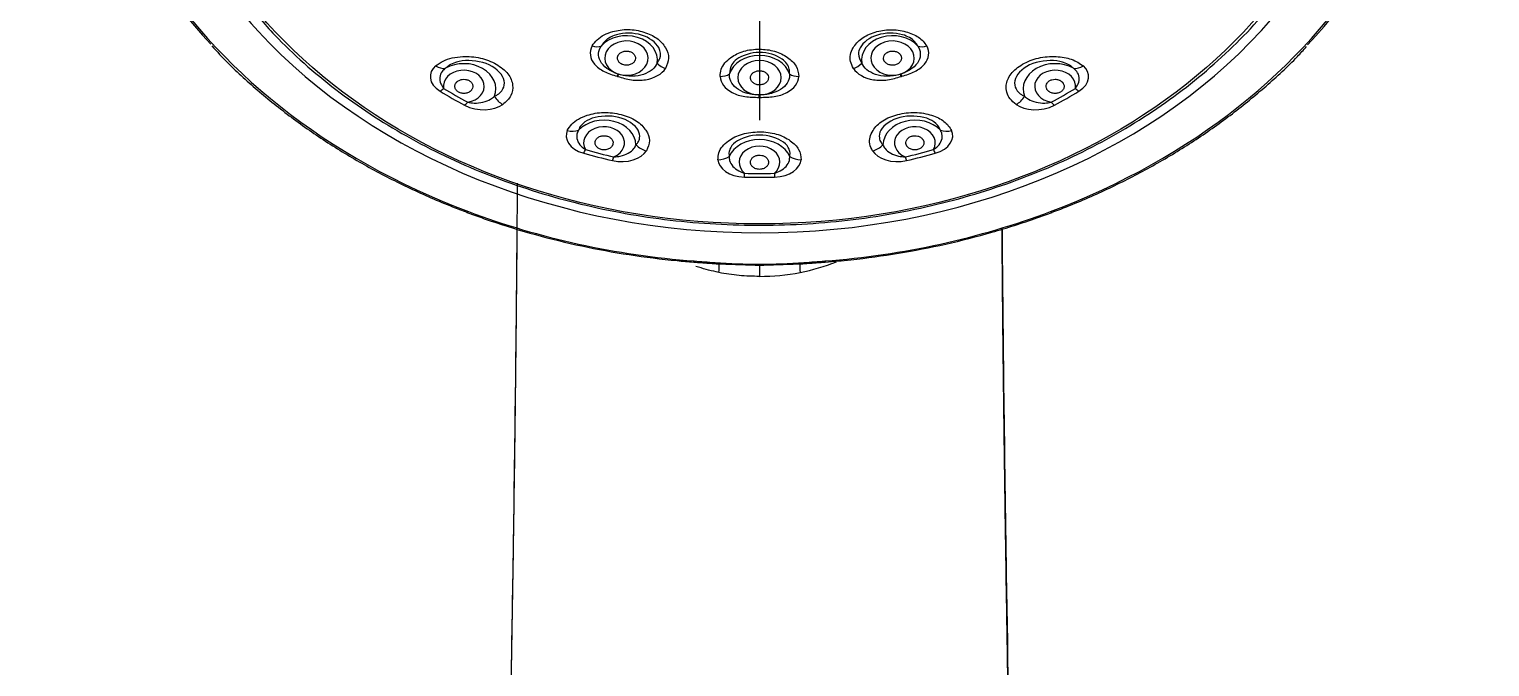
# Model space of a CAD drawing. Extents: x 1488 to 2842, y 0 to 992.
# Drawn here: x 1924.9 to 2006.2, y 585.6 to 621.1 of the extents above; entities that cross this region are included whole.
import ezdxf

# ---------------------------------------------------------------- set-up
doc = ezdxf.new("R2010")
doc.units = 0
doc.header["$LTSCALE"] = 10
doc.header["$MEASUREMENT"] = 0
doc.linetypes.add('CENTER2', pattern=[28.575, 19.05, -3.175, 3.175, -3.175])
doc.layers.add('1', color=7, linetype='CONTINUOUS')
doc.layers.add('Cneter', color=1, linetype='CENTER2', lineweight=13)

msp = doc.modelspace()

# ---------------------------------------------------------------- linework, layer by layer
at = {"layer": '1', "color": 7, "linetype": 'Continuous', "lineweight": -3}
for p, q in [((1949.361, 610.983), (1949.36, 610.981)), ((1981.764, 610.981), (1981.762, 610.983)), ((1965.562, 607.995), (1965.562, 608.056)), ((1965.562, 608.032), (1965.562, 607.372))]:
    msp.add_line(p, q, dxfattribs=at)
for centre, major_axis, ratio, start_param, end_param in [((1965.562, 637.88), (37.699, 0), 0.790155, 5.156583, 10.55138), ((1965.562, 638.163), (-37.999, 0), 0.790155, 5.627397, 6.920378), ((1965.562, 638.163), (-37.999, 0), 0.790155, 2.502798, 3.799488), ((1965.562, 637.072), (-34.52, 0), 0.790155, 0, 0.629497), ((1965.562, 637.072), (-34.52, 0), 0.790155, 2.51406, 3.141593), ((1965.562, 637.072), (-34.52, 0), 0.790155, 0.629497, 2.51406), ((1958.156, 619.406), (-1.723, 0), 0.790155, 3.016187, 5.669392), ((1958.156, 619.52), (1.209, 0), 0.790155, 4.358175, 10.61059), ((1972.967, 619.406), (-1.723, 0), 0.790155, 3.755386, 6.408591), ((1972.967, 619.52), (1.209, 0), 0.790155, 5.097374, 11.349788), ((1956.328, 620.8), (0.697, -0.393), 0.730817, 4.998751, 5.695614), ((1965.562, 618.312), (-1.723, 0), 0.790155, 3.385786, 6.038992), ((1974.796, 620.8), (0.697, 0.393), 0.730817, 3.729164, 4.426027), ((1947.717, 619.845), (0.645, -0.764), 0.716961, 5.188181, 5.86621), ((1949.104, 617.951), (1.136, 0), 0.790155, 4.901912, 9.549414), ((1949.104, 617.807), (-1.779, 0), 0.790155, 2.845971, 5.32217), ((1960.376, 619.56), (0.676, -0.428), 0.72265, 4.385315, 5.082178), ((1965.562, 618.427), (1.209, 0), 0.790155, 4.727775, 10.980189), ((1970.748, 619.56), (0.676, 0.428), 0.72265, 4.3426, 5.039463), ((1982.02, 617.807), (-1.779, 0), 0.790155, 4.102608, 6.578807), ((1982.02, 617.951), (1.136, 0), 0.790155, 6.158549, 10.806051), ((1983.407, 619.845), (0.645, 0.764), 0.716961, 3.558568, 4.236597), ((1957.703, 619.126), (0.235, 0.765), 0.221897, 3.851939, 4.086354), ((1965.562, 634.638), (21.895, 0), 0.790155, 4.341933, 4.343647), ((1957.737, 619.115), (-0.234, -0.765), 0.220918, 0.710031, 0.944446), ((1965.562, 634.625), (21.709, 0), 0.790155, 4.341933, 4.343647), ((1963.391, 619.115), (0.8, 0.023), 0.767163, 4.667088, 5.363952), ((1967.733, 619.115), (0.8, -0.023), 0.767163, 4.060826, 4.75769), ((1965.562, 634.625), (21.709, 0), 0.790155, 5.081131, 5.082845), ((1973.387, 619.115), (-0.234, 0.765), 0.220918, 2.197146, 2.431561), ((1973.421, 619.126), (0.235, -0.765), 0.221897, 5.338424, 5.572839), ((1965.562, 634.638), (21.895, 0), 0.790155, 5.081131, 5.082845), ((1947.977, 618.452), (-0.521, -0.854), 0.374386, 0.706149, 1.020037), ((1965.562, 635.88), (-29.098, 0), 0.790155, 0.91368, 0.971275), ((1965.562, 635.85), (28.789, 0), 0.790155, 4.055273, 4.112868), ((1951.42, 617.719), (0.575, -0.818), 0.690785, 4.621421, 5.29945), ((1965.562, 634.625), (21.709, 0), 0.790155, 4.711532, 4.713246), ((1965.543, 617.962), (0.001, 0.8), 0.000525, 3.81824, 4.052655), ((1965.562, 634.638), (21.895, 0), 0.790155, 4.711532, 4.713246), ((1965.581, 617.962), (0.001, -0.8), 0.000525, 5.372123, 5.606538), ((1979.703, 617.719), (0.575, 0.818), 0.690785, 4.125328, 4.803357), ((1965.562, 635.85), (28.789, 0), 0.790155, 5.31191, 5.369505), ((1965.562, 635.88), (-29.098, 0), 0.790155, 2.170317, 2.227912), ((1983.147, 618.452), (-0.521, 0.854), 0.374386, 2.121555, 2.435444), ((1949.318, 617.682), (0.475, 0.88), 0.345831, 3.8289, 4.142788), ((1981.806, 617.682), (0.475, -0.88), 0.345831, 5.28199, 5.595878), ((1956.909, 614.665), (-1.779, 0), 0.790155, 3.16013, 5.636329), ((1956.909, 614.808), (1.136, 0), 0.790155, 5.216071, 9.863573), ((1974.214, 614.665), (-1.779, 0), 0.790155, 3.788449, 6.264648), ((1974.214, 614.808), (1.136, 0), 0.790155, 5.84439, 10.491892), ((1954.977, 616.287), (0.903, -0.429), 0.793988, 4.955273, 5.633302), ((1965.562, 613.582), (-1.779, 0), 0.790155, 3.474289, 5.950489), ((1976.147, 616.287), (0.903, 0.429), 0.793988, 3.791476, 4.469505), ((1955.881, 615.04), (-0.272, -0.962), 0.206104, 0.625999, 0.939888), ((1965.562, 635.88), (-29.098, 0), 0.790155, 1.22784, 1.285435), ((1965.562, 635.85), (28.789, 0), 0.790155, 4.369432, 4.427027), ((1957.458, 614.635), (0.226, 0.974), 0.172536, 3.75865, 4.072539), ((1959.331, 615.17), (0.85, -0.528), 0.780226, 4.414727, 5.092756), ((1963.273, 614.676), (0.998, 0.063), 0.815788, 4.636524, 5.314553), ((1965.562, 613.725), (1.136, 0), 0.790155, 5.530231, 10.177733), ((1967.851, 614.676), (0.998, -0.063), 0.815788, 4.110225, 4.788254), ((1971.793, 615.17), (0.85, 0.528), 0.780226, 4.332022, 5.010051), ((1965.562, 635.85), (28.789, 0), 0.790155, 4.997751, 5.055346), ((1973.666, 614.635), (0.226, -0.974), 0.172536, 5.352239, 5.666127), ((1965.562, 635.88), (-29.098, 0), 0.790155, 1.856158, 1.913753), ((1975.243, 615.04), (-0.272, 0.962), 0.206104, 2.201705, 2.515593), ((1964.733, 613.724), (-0.023, -1), 0.017648, 0.597374, 0.911263), ((1965.562, 635.85), (28.789, 0), 0.790155, 4.683592, 4.741186), ((1966.391, 613.724), (-0.023, 1), 0.017648, 2.23033, 2.544218), ((1965.562, 635.88), (-29.098, 0), 0.790155, 1.541999, 1.599594), ((1949.446, 611.405), (-0.176, -0.468), 0.263385, 6.189898, 6.831434), ((1949.447, 611.406), (0.176, 0.468), 0.263385, 3.141918, 3.689886), ((1965.562, 637.881), (37.703, 0), 0.790155, 4.268195, 4.615639), ((1965.562, 637.881), (37.703, 0), 0.790155, 4.809139, 5.156583), ((1981.676, 611.406), (-0.176, 0.468), 0.263385, 2.593299, 3.141268), ((1981.678, 611.405), (-0.176, 0.468), 0.263385, 2.593344, 3.141249), ((1961.939, 608.668), (0.038, 0.499), 0.059206, 3.108412, 3.643374), ((1969.185, 608.668), (0.038, -0.499), 0.059206, 5.781404, 6.31666), ((1963.101, 608.58), (-0.035, -0.499), 0.073615, 6.279502, 6.784509), ((1962.858, 606.417), (0.377, 1.964), 0.136214, 5.374418, 5.748618), ((1968.266, 606.417), (-0.377, 1.964), 0.136214, 0.534568, 0.908768), ((1968.023, 608.58), (0.035, -0.499), 0.073615, 5.781862, 6.286869)]:
    msp.add_ellipse(centre, major_axis=major_axis, ratio=ratio, start_param=start_param, end_param=end_param, dxfattribs=at)
msp.add_ellipse((1965.562, 636.859), major_axis=(33.622, 0), ratio=0.790155, dxfattribs=at)
for points, knots in [([(1937.718, 621.772), (1937.996, 621.44), (1938.775, 620.562), (1940.191, 619.218), (1941.959, 617.754), (1943.865, 616.401), (1945.892, 615.166), (1948.032, 614.055), (1950.27, 613.075), (1952.596, 612.232), (1954.994, 611.529), (1957.452, 610.972), (1959.957, 610.563), (1962.492, 610.304), (1965.046, 610.197), (1967.602, 610.242), (1970.147, 610.44), (1972.666, 610.789), (1975.145, 611.287), (1977.569, 611.931), (1979.926, 612.719), (1982.202, 613.645), (1984.384, 614.704), (1986.46, 615.891), (1988.416, 617.199), (1990.247, 618.618), (1991.924, 620.15), (1993.078, 621.324), (1993.627, 622.007), (1993.716, 622.12)], [0, 0, 0, 0, 0.02283, 0.061557, 0.100301, 0.139057, 0.177824, 0.216598, 0.255377, 0.29416, 0.332945, 0.371732, 0.410519, 0.449308, 0.488097, 0.526887, 0.565678, 0.60447, 0.643263, 0.682058, 0.720853, 0.759649, 0.798445, 0.83724, 0.876031, 0.914818, 0.953596, 0.992363, 1, 1, 1, 1]), ([(1956.249, 620.2), (1956.331, 620.321), (1956.491, 620.554), (1956.895, 620.825), (1957.468, 621.043), (1958.243, 621.16), (1959.135, 621.004), (1959.907, 620.649), (1960.364, 620.113), (1960.581, 619.512), (1960.416, 619.139), (1960.332, 618.95)], [0, 0, 0, 0, 0.087607, 0.169371, 0.250856, 0.377447, 0.501128, 0.621802, 0.747777, 0.872041, 1, 1, 1, 1]), ([(1959.866, 619.235), (1959.921, 619.319), (1960.095, 619.581), (1960.047, 620.206), (1959.427, 620.674), (1958.554, 620.941), (1957.805, 620.937), (1957.06, 620.614), (1956.868, 620.352), (1956.748, 620.19)], [0, 0, 0, 0, 0.080562, 0.253207, 0.499831, 0.500495, 0.747529, 0.843295, 1, 1, 1, 1]), ([(1970.792, 618.95), (1970.727, 619.076), (1970.602, 619.32), (1970.606, 619.716), (1970.781, 620.163), (1971.199, 620.645), (1971.972, 620.999), (1972.864, 621.153), (1973.721, 621.019), (1974.479, 620.717), (1974.742, 620.374), (1974.875, 620.2)], [0, 0, 0, 0, 0.087607, 0.169371, 0.250856, 0.377447, 0.501128, 0.621802, 0.747777, 0.872041, 1, 1, 1, 1]), ([(1974.376, 620.19), (1974.325, 620.274), (1974.163, 620.54), (1973.474, 620.94), (1972.565, 620.94), (1971.693, 620.672), (1971.185, 620.284), (1971.02, 619.682), (1971.167, 619.407), (1971.258, 619.235)], [0, 0, 0, 0, 0.080562, 0.253207, 0.499831, 0.500495, 0.747529, 0.843295, 1, 1, 1, 1]), ([(1935.078, 620.2), (1935.36, 619.884), (1936.19, 619.002), (1937.701, 617.635), (1939.607, 616.115), (1941.65, 614.709), (1943.812, 613.421), (1946.085, 612.258), (1947.927, 611.456), (1949.003, 611.039), (1949.271, 610.938)], [0, 0, 0, 0, 0.078639, 0.224104, 0.369616, 0.515166, 0.660747, 0.806349, 0.951968, 1, 1, 1, 1]), ([(1947.526, 619.084), (1947.66, 619.182), (1947.919, 619.37), (1948.448, 619.546), (1949.143, 619.635), (1950.025, 619.581), (1950.942, 619.21), (1951.633, 618.661), (1951.871, 618.019), (1951.791, 617.397), (1951.446, 617.092), (1951.269, 616.935)], [0, 0, 0, 0, 0.087456, 0.169153, 0.25014, 0.377375, 0.499739, 0.622279, 0.749894, 0.871256, 1, 1, 1, 1]), ([(1956.249, 620.2), (1956.07, 619.884), (1956.11, 619.503), (1956.512, 619.028), (1956.7, 618.888), (1957.141, 618.666), (1957.388, 618.588), (1957.635, 618.512)], [0, 0, 0, 0, 0.5, 0.5, 0.75, 0.75, 1, 1, 1, 1]), ([(1957.703, 618.635), (1957.454, 618.713), (1957.241, 618.819), (1956.905, 619.068), (1956.783, 619.209), (1956.553, 619.643), (1956.582, 619.947), (1956.748, 620.19)], [0, 0, 0, 0, 0.25, 0.25, 0.5, 0.5, 1, 1, 1, 1]), ([(1957.689, 619.661), (1957.683, 619.649), (1957.673, 619.624), (1957.659, 619.572), (1957.653, 619.505), (1957.668, 619.425), (1957.714, 619.323), (1957.819, 619.214), (1958.003, 619.132), (1958.179, 619.119), (1958.314, 619.143), (1958.409, 619.176), (1958.492, 619.224), (1958.561, 619.283), (1958.599, 619.335), (1958.619, 619.37), (1958.631, 619.395), (1958.657, 619.463), (1958.663, 619.578), (1958.611, 619.697), (1958.54, 619.778), (1958.473, 619.829), (1958.396, 619.87), (1958.281, 619.909), (1958.123, 619.924), (1957.936, 619.886), (1957.807, 619.811), (1957.74, 619.741), (1957.708, 619.697), (1957.695, 619.673), (1957.689, 619.661)], [0, 0, 0, 0, 0.015625, 0.03125, 0.0625, 0.09375, 0.125, 0.1875, 0.25, 0.3125, 0.34375, 0.375, 0.40625, 0.4375, 0.46875, 0.476562, 0.484375, 0.5, 0.5625, 0.625, 0.65625, 0.6875, 0.71875, 0.75, 0.8125, 0.875, 0.9375, 0.96875, 0.984375, 1, 1, 1, 1]), ([(1963.372, 618.501), (1963.382, 618.635), (1963.4, 618.895), (1963.619, 619.258), (1964.02, 619.62), (1964.66, 619.946), (1965.553, 620.053), (1966.445, 619.944), (1967.15, 619.58), (1967.672, 619.088), (1967.725, 618.699), (1967.751, 618.501)], [0, 0, 0, 0, 0.087607, 0.169371, 0.250856, 0.377447, 0.501128, 0.621802, 0.747777, 0.872041, 1, 1, 1, 1]), ([(1967.234, 618.641), (1967.236, 618.733), (1967.243, 619.021), (1966.848, 619.581), (1966.027, 619.837), (1965.092, 619.836), (1964.418, 619.623), (1963.93, 619.117), (1963.905, 618.823), (1963.89, 618.641)], [0, 0, 0, 0, 0.080562, 0.253207, 0.499831, 0.500495, 0.747529, 0.843295, 1, 1, 1, 1]), ([(1972.502, 619.376), (1972.508, 619.364), (1972.522, 619.34), (1972.555, 619.294), (1972.609, 619.241), (1972.688, 619.19), (1972.809, 619.139), (1972.98, 619.114), (1973.185, 619.152), (1973.326, 619.236), (1973.406, 619.325), (1973.448, 619.4), (1973.468, 619.48), (1973.468, 619.561), (1973.453, 619.619), (1973.437, 619.656), (1973.425, 619.68), (1973.386, 619.744), (1973.293, 619.833), (1973.153, 619.893), (1973.032, 619.915), (1972.938, 619.917), (1972.846, 619.906), (1972.728, 619.874), (1972.598, 619.801), (1972.493, 619.673), (1972.462, 619.549), (1972.471, 619.461), (1972.486, 619.412), (1972.496, 619.388), (1972.502, 619.376)], [0, 0, 0, 0, 0.015625, 0.03125, 0.0625, 0.09375, 0.125, 0.1875, 0.25, 0.3125, 0.34375, 0.375, 0.40625, 0.4375, 0.46875, 0.476562, 0.484375, 0.5, 0.5625, 0.625, 0.65625, 0.6875, 0.71875, 0.75, 0.8125, 0.875, 0.9375, 0.96875, 0.984375, 1, 1, 1, 1]), ([(1974.376, 620.19), (1974.541, 619.948), (1974.57, 619.642), (1974.341, 619.21), (1974.22, 619.069), (1973.884, 618.82), (1973.667, 618.712), (1973.421, 618.635)], [0, 0, 0, 0, 0.5, 0.5, 0.75, 0.75, 1, 1, 1, 1]), ([(1973.489, 618.512), (1973.734, 618.587), (1973.985, 618.667), (1974.425, 618.889), (1974.613, 619.03), (1975.012, 619.502), (1975.054, 619.885), (1974.875, 620.2)], [0, 0, 0, 0, 0.25, 0.25, 0.5, 0.5, 1, 1, 1, 1]), ([(1979.855, 616.935), (1979.73, 617.038), (1979.487, 617.236), (1979.305, 617.611), (1979.276, 618.082), (1979.488, 618.656), (1980.174, 619.205), (1981.091, 619.58), (1982.077, 619.641), (1982.988, 619.496), (1983.391, 619.224), (1983.598, 619.084)], [0, 0, 0, 0, 0.087456, 0.169153, 0.25014, 0.377375, 0.499739, 0.622279, 0.749894, 0.871256, 1, 1, 1, 1]), ([(1981.852, 610.938), (1982.282, 611.1), (1983.515, 611.586), (1985.498, 612.478), (1987.751, 613.667), (1989.891, 614.98), (1991.911, 616.41), (1993.788, 617.955), (1995.154, 619.212), (1995.849, 619.975), (1996.013, 620.161)], [0, 0, 0, 0, 0.077128, 0.223235, 0.369366, 0.515489, 0.6616, 0.807691, 0.953754, 1, 1, 1, 1]), ([(1948.085, 618.96), (1948.018, 618.902), (1947.852, 618.758), (1947.735, 618.456), (1947.777, 618.119), (1947.918, 617.921), (1947.977, 617.839)], [0, 0, 0, 0, 0.200427, 0.49953, 0.790892, 1, 1, 1, 1]), ([(1950.806, 617.398), (1950.866, 617.428), (1951.033, 617.512), (1951.275, 617.745), (1951.479, 618.259), (1951.098, 618.822), (1950.273, 619.295), (1949.365, 619.471), (1948.589, 619.285), (1948.249, 619.109), (1948.129, 618.999), (1948.085, 618.96)], [0, 0, 0, 0, 0.046355, 0.127416, 0.254336, 0.50001, 0.500136, 0.746142, 0.872777, 0.954138, 1, 1, 1, 1]), ([(1957.67, 618.501), (1957.915, 618.426), (1958.169, 618.352), (1958.696, 618.277), (1958.968, 618.277), (1959.72, 618.397), (1960.135, 618.64), (1960.332, 618.95)], [0, 0, 0, 0, 0.25, 0.25, 0.5, 0.5, 1, 1, 1, 1]), ([(1959.866, 619.235), (1959.752, 618.977), (1959.484, 618.745), (1958.92, 618.556), (1958.703, 618.518), (1958.236, 618.515), (1957.984, 618.551), (1957.737, 618.625)], [0, 0, 0, 0, 0.5, 0.5, 0.75, 0.75, 1, 1, 1, 1]), ([(1965.062, 618.425), (1965.062, 618.412), (1965.064, 618.385), (1965.074, 618.333), (1965.1, 618.269), (1965.15, 618.198), (1965.24, 618.116), (1965.388, 618.044), (1965.596, 618.021), (1965.766, 618.059), (1965.882, 618.119), (1965.955, 618.178), (1966.01, 618.246), (1966.047, 618.321), (1966.06, 618.38), (1966.062, 618.419), (1966.062, 618.445), (1966.055, 618.515), (1966.008, 618.625), (1965.905, 618.721), (1965.802, 618.776), (1965.716, 618.805), (1965.625, 618.821), (1965.5, 618.824), (1965.346, 618.793), (1965.19, 618.705), (1965.103, 618.597), (1965.072, 618.513), (1965.063, 618.463), (1965.062, 618.437), (1965.062, 618.425)], [0, 0, 0, 0, 0.015625, 0.03125, 0.0625, 0.09375, 0.125, 0.1875, 0.25, 0.3125, 0.34375, 0.375, 0.40625, 0.4375, 0.46875, 0.476562, 0.484375, 0.5, 0.5625, 0.625, 0.65625, 0.6875, 0.71875, 0.75, 0.8125, 0.875, 0.9375, 0.96875, 0.984375, 1, 1, 1, 1]), ([(1970.792, 618.95), (1970.989, 618.639), (1971.402, 618.397), (1972.159, 618.277), (1972.43, 618.277), (1972.957, 618.352), (1973.206, 618.425), (1973.454, 618.501)], [0, 0, 0, 0, 0.5, 0.5, 0.75, 0.75, 1, 1, 1, 1]), ([(1973.387, 618.625), (1973.137, 618.55), (1972.889, 618.515), (1972.422, 618.518), (1972.206, 618.555), (1971.638, 618.746), (1971.372, 618.977), (1971.258, 619.235)], [0, 0, 0, 0, 0.25, 0.25, 0.5, 0.5, 1, 1, 1, 1]), ([(1983.039, 618.96), (1982.995, 619), (1982.874, 619.11), (1982.533, 619.285), (1981.757, 619.471), (1980.849, 619.295), (1980.025, 618.821), (1979.644, 618.257), (1979.85, 617.744), (1980.092, 617.511), (1980.258, 617.428), (1980.318, 617.398)], [0, 0, 0, 0, 0.046355, 0.127416, 0.254336, 0.50001, 0.500136, 0.746142, 0.872777, 0.954138, 1, 1, 1, 1]), ([(1983.147, 617.839), (1983.206, 617.921), (1983.347, 618.118), (1983.389, 618.457), (1983.271, 618.759), (1983.105, 618.903), (1983.039, 618.96)], [0, 0, 0, 0, 0.208279, 0.500324, 0.801781, 1, 1, 1, 1]), ([(1948.699, 618.183), (1948.694, 618.177), (1948.684, 618.166), (1948.666, 618.143), (1948.639, 618.1), (1948.611, 618.034), (1948.6, 617.952), (1948.614, 617.842), (1948.686, 617.713), (1948.845, 617.599), (1949.019, 617.554), (1949.161, 617.555), (1949.264, 617.573), (1949.36, 617.608), (1949.429, 617.648), (1949.47, 617.681), (1949.492, 617.701), (1949.504, 617.714), (1949.514, 617.725), (1949.523, 617.735), (1949.538, 617.755), (1949.58, 617.817), (1949.607, 617.903), (1949.603, 618), (1949.577, 618.094), (1949.504, 618.201), (1949.367, 618.297), (1949.192, 618.349), (1949.003, 618.347), (1948.857, 618.3), (1948.762, 618.241), (1948.72, 618.205), (1948.702, 618.185), (1948.699, 618.183)], [0, 0, 0, 0, 0.007812, 0.015625, 0.03125, 0.0625, 0.09375, 0.125, 0.1875, 0.25, 0.3125, 0.34375, 0.375, 0.40625, 0.4375, 0.453125, 0.460938, 0.46875, 0.472656, 0.476562, 0.484375, 0.5, 0.5625, 0.59375, 0.625, 0.6875, 0.75, 0.8125, 0.875, 0.9375, 0.96875, 0.996094, 1, 1, 1, 1]), ([(1963.372, 618.501), (1963.382, 618.16), (1963.625, 617.821), (1964.246, 617.497), (1964.493, 617.421), (1965.012, 617.341), (1965.278, 617.338), (1965.543, 617.338)], [0, 0, 0, 0, 0.5, 0.5, 0.75, 0.75, 1, 1, 1, 1]), ([(1965.543, 617.472), (1965.276, 617.473), (1965.029, 617.511), (1964.599, 617.647), (1964.417, 617.743), (1963.989, 618.08), (1963.862, 618.369), (1963.89, 618.641)], [0, 0, 0, 0, 0.25, 0.25, 0.5, 0.5, 1, 1, 1, 1]), ([(1967.234, 618.641), (1967.261, 618.37), (1967.133, 618.08), (1966.708, 617.744), (1966.527, 617.648), (1966.096, 617.512), (1965.845, 617.473), (1965.581, 617.472)], [0, 0, 0, 0, 0.5, 0.5, 0.75, 0.75, 1, 1, 1, 1]), ([(1965.581, 617.338), (1965.843, 617.338), (1966.114, 617.341), (1966.633, 617.421), (1966.879, 617.498), (1967.497, 617.82), (1967.742, 618.161), (1967.751, 618.501)], [0, 0, 0, 0, 0.25, 0.25, 0.5, 0.5, 1, 1, 1, 1]), ([(1981.616, 617.718), (1981.621, 617.713), (1981.631, 617.702), (1981.654, 617.681), (1981.697, 617.647), (1981.767, 617.606), (1981.863, 617.573), (1981.999, 617.549), (1982.176, 617.563), (1982.364, 617.647), (1982.471, 617.764), (1982.513, 617.871), (1982.524, 617.955), (1982.511, 618.037), (1982.484, 618.101), (1982.457, 618.143), (1982.44, 618.165), (1982.428, 618.179), (1982.419, 618.189), (1982.409, 618.199), (1982.39, 618.217), (1982.328, 618.267), (1982.233, 618.314), (1982.115, 618.341), (1981.993, 618.35), (1981.843, 618.329), (1981.684, 618.256), (1981.568, 618.14), (1981.512, 617.997), (1981.523, 617.873), (1981.564, 617.783), (1981.595, 617.741), (1981.613, 617.721), (1981.616, 617.718)], [0, 0, 0, 0, 0.007812, 0.015625, 0.03125, 0.0625, 0.09375, 0.125, 0.1875, 0.25, 0.3125, 0.34375, 0.375, 0.40625, 0.4375, 0.453125, 0.460938, 0.46875, 0.472656, 0.476562, 0.484375, 0.5, 0.5625, 0.59375, 0.625, 0.6875, 0.75, 0.8125, 0.875, 0.9375, 0.96875, 0.996094, 1, 1, 1, 1]), ([(1949.318, 617.069), (1949.437, 617.049), (1949.722, 617.001), (1950.185, 617.05), (1950.573, 617.197), (1950.74, 617.341), (1950.806, 617.398)], [0, 0, 0, 0, 0.208279, 0.500324, 0.801781, 1, 1, 1, 1]), ([(1980.318, 617.398), (1980.385, 617.34), (1980.551, 617.196), (1980.94, 617.05), (1981.401, 617.001), (1981.687, 617.049), (1981.806, 617.069)], [0, 0, 0, 0, 0.200427, 0.49953, 0.790892, 1, 1, 1, 1]), ([(1954.864, 615.488), (1954.937, 615.612), (1955.079, 615.85), (1955.469, 616.141), (1956.051, 616.39), (1956.871, 616.549), (1957.873, 616.418), (1958.759, 616.066), (1959.282, 615.52), (1959.51, 614.917), (1959.347, 614.548), (1959.264, 614.358)], [0, 0, 0, 0, 0.087456, 0.169153, 0.25014, 0.377375, 0.499739, 0.622279, 0.749894, 0.871256, 1, 1, 1, 1]), ([(1958.688, 614.691), (1958.725, 614.734), (1958.828, 614.851), (1958.923, 615.126), (1958.845, 615.655), (1958.225, 616.094), (1957.256, 616.343), (1956.36, 616.293), (1955.767, 615.935), (1955.556, 615.69), (1955.507, 615.559), (1955.49, 615.512)], [0, 0, 0, 0, 0.046355, 0.127416, 0.254336, 0.50001, 0.500136, 0.746142, 0.872777, 0.954138, 1, 1, 1, 1]), ([(1971.86, 614.358), (1971.797, 614.485), (1971.675, 614.728), (1971.692, 615.123), (1971.893, 615.573), (1972.36, 616.063), (1973.241, 616.416), (1974.246, 616.549), (1975.162, 616.372), (1975.911, 616.02), (1976.142, 615.669), (1976.26, 615.488)], [0, 0, 0, 0, 0.087456, 0.169153, 0.25014, 0.377375, 0.499739, 0.622279, 0.749894, 0.871256, 1, 1, 1, 1]), ([(1975.634, 615.512), (1975.616, 615.56), (1975.568, 615.691), (1975.356, 615.936), (1974.762, 616.293), (1973.866, 616.342), (1972.897, 616.093), (1972.278, 615.654), (1972.201, 615.125), (1972.296, 614.85), (1972.399, 614.733), (1972.436, 614.691)], [0, 0, 0, 0, 0.046355, 0.127416, 0.254336, 0.50001, 0.500136, 0.746142, 0.872777, 0.954138, 1, 1, 1, 1]), ([(1955.49, 615.512), (1955.455, 615.441), (1955.367, 615.266), (1955.394, 614.953), (1955.579, 614.643), (1955.792, 614.491), (1955.881, 614.427)], [0, 0, 0, 0, 0.200427, 0.49953, 0.790892, 1, 1, 1, 1]), ([(1956.434, 614.93), (1956.431, 614.924), (1956.426, 614.911), (1956.418, 614.884), (1956.409, 614.836), (1956.408, 614.767), (1956.43, 614.686), (1956.486, 614.585), (1956.604, 614.48), (1956.801, 614.41), (1956.983, 614.41), (1957.118, 614.446), (1957.21, 614.489), (1957.287, 614.545), (1957.337, 614.6), (1957.363, 614.641), (1957.376, 614.666), (1957.383, 614.681), (1957.388, 614.693), (1957.392, 614.706), (1957.399, 614.728), (1957.415, 614.797), (1957.407, 614.885), (1957.365, 614.977), (1957.303, 615.06), (1957.193, 615.144), (1957.024, 615.202), (1956.837, 615.208), (1956.658, 615.16), (1956.537, 615.08), (1956.47, 615.001), (1956.445, 614.956), (1956.435, 614.933), (1956.434, 614.93)], [0, 0, 0, 0, 0.007812, 0.015625, 0.03125, 0.0625, 0.09375, 0.125, 0.1875, 0.25, 0.3125, 0.34375, 0.375, 0.40625, 0.4375, 0.453125, 0.460938, 0.46875, 0.472656, 0.476562, 0.484375, 0.5, 0.5625, 0.59375, 0.625, 0.6875, 0.75, 0.8125, 0.875, 0.9375, 0.96875, 0.996094, 1, 1, 1, 1]), ([(1963.249, 613.86), (1963.254, 613.993), (1963.264, 614.251), (1963.479, 614.617), (1963.89, 614.99), (1964.567, 615.336), (1965.557, 615.455), (1966.551, 615.339), (1967.307, 614.953), (1967.821, 614.442), (1967.857, 614.058), (1967.875, 613.86)], [0, 0, 0, 0, 0.087456, 0.169153, 0.25014, 0.377375, 0.499739, 0.622279, 0.749894, 0.871256, 1, 1, 1, 1]), ([(1967.243, 614.041), (1967.254, 614.09), (1967.282, 614.223), (1967.221, 614.503), (1966.867, 614.978), (1966.071, 615.239), (1965.052, 615.239), (1964.255, 614.977), (1963.903, 614.501), (1963.842, 614.223), (1963.87, 614.089), (1963.881, 614.041)], [0, 0, 0, 0, 0.046355, 0.127416, 0.254336, 0.50001, 0.500136, 0.746142, 0.872777, 0.954138, 1, 1, 1, 1]), ([(1973.739, 614.686), (1973.742, 614.68), (1973.747, 614.667), (1973.761, 614.641), (1973.788, 614.598), (1973.84, 614.542), (1973.917, 614.487), (1974.038, 614.431), (1974.211, 614.401), (1974.423, 614.436), (1974.57, 614.521), (1974.653, 614.612), (1974.695, 614.689), (1974.716, 614.77), (1974.715, 614.838), (1974.706, 614.884), (1974.698, 614.909), (1974.692, 614.925), (1974.687, 614.937), (1974.681, 614.95), (1974.671, 614.971), (1974.631, 615.034), (1974.559, 615.102), (1974.457, 615.156), (1974.345, 615.195), (1974.194, 615.211), (1974.015, 615.18), (1973.858, 615.098), (1973.749, 614.977), (1973.711, 614.855), (1973.716, 614.76), (1973.728, 614.712), (1973.738, 614.689), (1973.739, 614.686)], [0, 0, 0, 0, 0.007812, 0.015625, 0.03125, 0.0625, 0.09375, 0.125, 0.1875, 0.25, 0.3125, 0.34375, 0.375, 0.40625, 0.4375, 0.453125, 0.460938, 0.46875, 0.472656, 0.476562, 0.484375, 0.5, 0.5625, 0.59375, 0.625, 0.6875, 0.75, 0.8125, 0.875, 0.9375, 0.96875, 0.996094, 1, 1, 1, 1]), ([(1975.243, 614.427), (1975.331, 614.49), (1975.544, 614.643), (1975.731, 614.953), (1975.756, 615.267), (1975.669, 615.442), (1975.634, 615.512)], [0, 0, 0, 0, 0.208279, 0.500324, 0.801781, 1, 1, 1, 1]), ([(1957.458, 614.022), (1957.578, 614.032), (1957.867, 614.056), (1958.274, 614.214), (1958.566, 614.446), (1958.653, 614.621), (1958.688, 614.691)], [0, 0, 0, 0, 0.208279, 0.500324, 0.801781, 1, 1, 1, 1]), ([(1963.881, 614.041), (1963.881, 613.966), (1963.881, 613.78), (1964.048, 613.491), (1964.359, 613.244), (1964.623, 613.15), (1964.733, 613.112)], [0, 0, 0, 0, 0.200427, 0.49953, 0.790892, 1, 1, 1, 1]), ([(1965.062, 613.725), (1965.062, 613.718), (1965.062, 613.705), (1965.065, 613.677), (1965.075, 613.63), (1965.101, 613.564), (1965.154, 613.492), (1965.246, 613.41), (1965.4, 613.339), (1965.615, 613.32), (1965.788, 613.365), (1965.902, 613.432), (1965.972, 613.495), (1966.024, 613.567), (1966.05, 613.631), (1966.059, 613.677), (1966.061, 613.704), (1966.062, 613.72), (1966.062, 613.733), (1966.061, 613.746), (1966.059, 613.768), (1966.047, 613.838), (1966.005, 613.92), (1965.929, 613.997), (1965.837, 614.061), (1965.7, 614.114), (1965.517, 614.128), (1965.337, 614.088), (1965.185, 613.999), (1965.102, 613.893), (1965.069, 613.801), (1965.062, 613.753), (1965.062, 613.728), (1965.062, 613.725)], [0, 0, 0, 0, 0.007812, 0.015625, 0.03125, 0.0625, 0.09375, 0.125, 0.1875, 0.25, 0.3125, 0.34375, 0.375, 0.40625, 0.4375, 0.453125, 0.460938, 0.46875, 0.472656, 0.476562, 0.484375, 0.5, 0.5625, 0.59375, 0.625, 0.6875, 0.75, 0.8125, 0.875, 0.9375, 0.96875, 0.996094, 1, 1, 1, 1]), ([(1966.391, 613.112), (1966.501, 613.15), (1966.764, 613.243), (1967.076, 613.491), (1967.243, 613.781), (1967.243, 613.967), (1967.243, 614.041)], [0, 0, 0, 0, 0.208279, 0.500324, 0.801781, 1, 1, 1, 1]), ([(1972.436, 614.691), (1972.471, 614.62), (1972.558, 614.445), (1972.851, 614.214), (1973.257, 614.056), (1973.545, 614.032), (1973.666, 614.022)], [0, 0, 0, 0, 0.200427, 0.49953, 0.790892, 1, 1, 1, 1]), ([(1952.075, 612.562), (1952.066, 611.155), (1952.034, 607.189), (1951.958, 599.986), (1951.807, 589.369), (1951.564, 575.846), (1951.25, 561.395), (1950.964, 549.731), (1950.734, 540.931), (1950.494, 532.378), (1950.141, 520.916), (1949.688, 507.625), (1949.328, 498.122), (1949.158, 493.625)], [0, 0, 0, 0, 0.04114, 0.114398, 0.202128, 0.329324, 0.467621, 0.566225, 0.617062, 0.682316, 0.773565, 0.892831, 1, 1, 1, 1]), ([(1949.27, 610.937), (1949.7, 610.775), (1950.954, 610.326), (1953.08, 609.673), (1955.665, 609.042), (1958.3, 608.558), (1960.388, 608.297), (1961.592, 608.193), (1961.901, 608.169)], [0, 0, 0, 0, 0.108343, 0.313558, 0.518804, 0.724054, 0.929307, 1, 1, 1, 1]), ([(1969.223, 608.169), (1969.696, 608.205), (1971.063, 608.331), (1973.31, 608.636), (1975.937, 609.147), (1978.512, 609.804), (1980.473, 610.431), (1981.574, 610.831), (1981.854, 610.937)], [0, 0, 0, 0, 0.108308, 0.313545, 0.518821, 0.724101, 0.929387, 1, 1, 1, 1]), ([(1952.059, 610.021), (1952.051, 609.006), (1952.031, 606.737), (1951.996, 603.323), (1951.956, 599.948), (1951.916, 596.866), (1951.875, 593.947), (1951.831, 591.018), (1951.784, 588.062), (1951.709, 583.624), (1951.599, 577.643), (1951.444, 570.059), (1951.275, 562.454), (1951.095, 554.871), (1950.909, 547.438), (1950.716, 540.234), (1950.56, 534.735), (1950.441, 530.701), (1950.352, 527.783), (1950.245, 524.331), (1950.116, 520.333), (1949.966, 515.817), (1949.793, 510.793), (1949.598, 505.266), (1949.386, 499.485), (1949.238, 495.546), (1949.165, 493.626)], [0, 0, 0, 0, 0.029961, 0.066537, 0.09853, 0.12594, 0.153106, 0.17966, 0.206525, 0.2337, 0.299572, 0.365841, 0.432218, 0.495649, 0.558948, 0.619591, 0.675719, 0.695502, 0.719435, 0.747804, 0.780603, 0.817823, 0.85867, 0.903758, 0.953076, 1, 1, 1, 1]), ([(1981.959, 493.626), (1981.876, 495.798), (1981.713, 500.144), (1981.485, 506.395), (1981.284, 512.107), (1981.118, 517.006), (1980.983, 521.107), (1980.869, 524.652), (1980.767, 527.923), (1980.668, 531.188), (1980.526, 536.034), (1980.347, 542.444), (1980.14, 550.366), (1979.95, 558.114), (1979.776, 565.658), (1979.621, 572.883), (1979.486, 579.722), (1979.394, 584.823), (1979.333, 588.504), (1979.291, 591.14), (1979.244, 594.226), (1979.195, 597.755), (1979.146, 601.681), (1979.101, 605.828), (1979.076, 608.625), (1979.065, 610.012)], [0, 0, 0, 0, 0.053068, 0.106225, 0.152842, 0.1929, 0.226384, 0.253585, 0.280159, 0.307049, 0.334253, 0.400178, 0.466478, 0.532857, 0.596297, 0.659604, 0.720253, 0.776356, 0.796087, 0.819949, 0.848258, 0.881011, 0.91821, 0.95907, 1, 1, 1, 1]), ([(1979.067, 610.023), (1979.116, 603.871), (1979.197, 597.432), (1979.457, 580.85), (1979.668, 570.476), (1980.169, 549.053), (1980.452, 538.133), (1981.138, 515.976), (1981.538, 504.787), (1981.966, 493.625)], [0, 0, 0, 0, 0.181839, 0.181839, 0.454559, 0.454559, 0.72728, 0.72728, 1, 1, 1, 1]), ([(1963.301, 607.584), (1962.921, 607.676), (1962.492, 607.781), (1962.074, 607.913), (1962.026, 607.929)], [0, 0, 0, 0, 0.885832, 1, 1, 1, 1]), ([(1965.562, 607.372), (1965.182, 607.379), (1964.42, 607.393), (1963.675, 607.52), (1963.301, 607.584)], [0, 0, 0, 0, 0.498782, 1, 1, 1, 1])]:
    msp.add_open_spline(points, degree=3, knots=knots, dxfattribs=at)
for points, degree in [([(1947.526, 619.084), (1947.101, 618.725), (1947.104, 618.093), (1947.788, 617.676)], 3), ([(1983.336, 617.676), (1984.016, 618.091), (1984.024, 618.724), (1983.598, 619.084)], 3), ([(1949.144, 616.898), (1949.854, 616.514), (1950.796, 616.602), (1951.269, 616.935)], 3), ([(1979.855, 616.935), (1980.327, 616.603), (1981.267, 616.513), (1981.98, 616.898)], 3), ([(1954.864, 615.488), (1954.655, 615.05), (1954.964, 614.456), (1955.777, 614.227)], 3), ([(1975.347, 614.227), (1976.156, 614.455), (1976.469, 615.049), (1976.26, 615.488)], 3), ([(1957.371, 613.818), (1958.196, 613.627), (1959, 613.933), (1959.264, 614.358)], 3), ([(1971.86, 614.358), (1972.123, 613.935), (1972.924, 613.626), (1973.753, 613.818)], 3), ([(1963.249, 613.86), (1963.278, 613.399), (1963.861, 612.917), (1964.724, 612.898)], 3), ([(1966.4, 612.898), (1967.259, 612.917), (1967.846, 613.398), (1967.875, 613.86)], 3), ([(1961.92, 608.23), (1962.309, 608.2), (1962.699, 608.169), (1963.088, 608.142)], 3), ([(1968.036, 608.142), (1968.425, 608.169), (1968.814, 608.2), (1969.204, 608.23)], 3), ([(1961.9, 608.17), (1963.066, 608.082)], 1), ([(1963.066, 608.082), (1965.562, 607.995)], 1), ([(1963.088, 608.142), (1963.91, 608.084), (1964.736, 608.056), (1965.562, 608.056)], 3), ([(1965.562, 608.056), (1966.388, 608.056), (1967.214, 608.084), (1968.036, 608.142)], 3), ([(1965.562, 607.995), (1968.058, 608.082)], 1), ([(1965.562, 607.372), (1966.316, 607.372), (1967.085, 607.433), (1967.823, 607.584)], 3), ([(1967.823, 607.584), (1968.512, 607.724), (1969.19, 607.93), (1969.846, 608.186)], 3), ([(1968.058, 608.082), (1969.224, 608.17)], 1)]:
    msp.add_open_spline(points, degree=degree, dxfattribs=at)
at = {"layer": 'Cneter', "lineweight": -3, "ltscale": 0.5}
msp.add_open_spline([(1965.562, 665.335), (1965.562, 616.068)], degree=1, dxfattribs=at)

doc.saveas('drawing.dxf')
